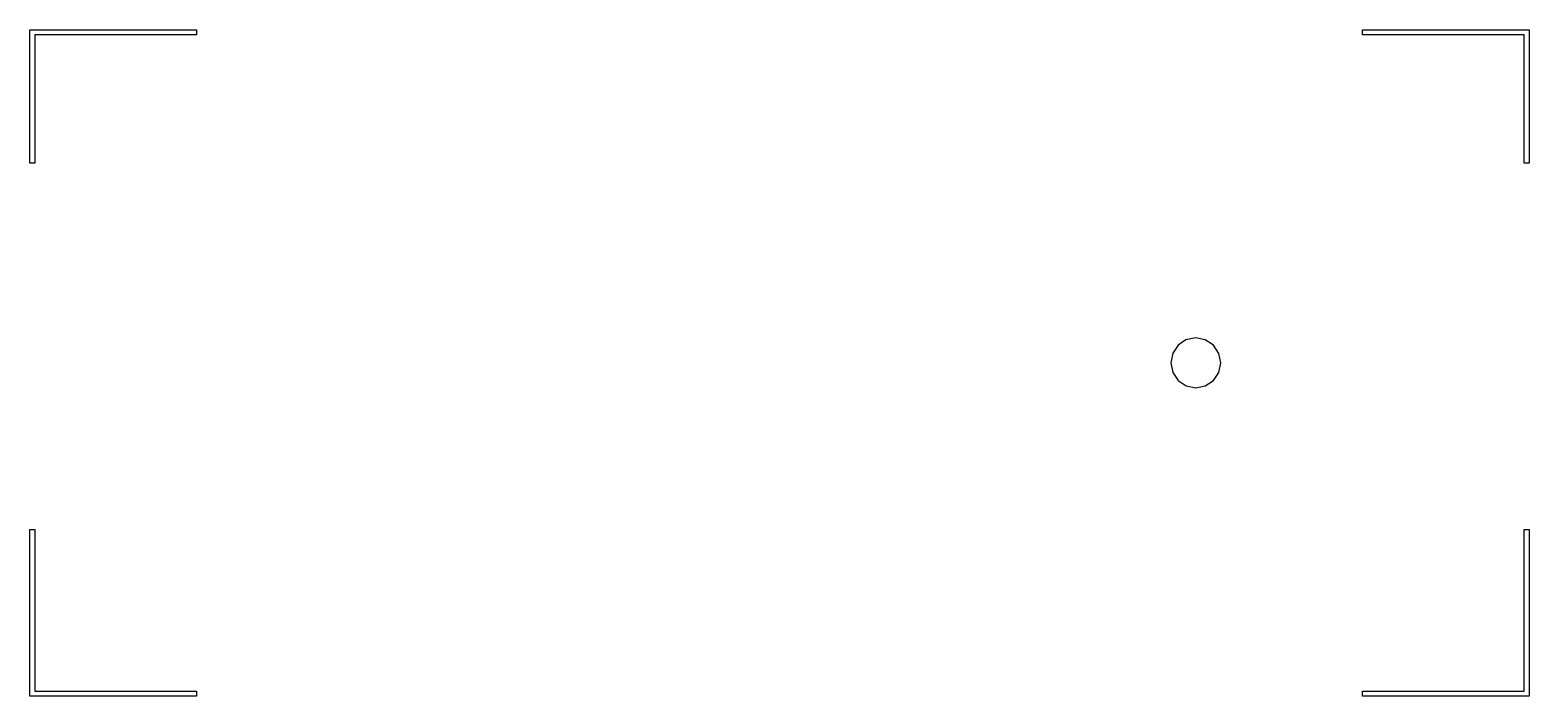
# Model space of a CAD drawing. Extents: x 0 to 9, y 0 to 4.
import ezdxf

# ---------------------------------------------------------------- set-up
doc = ezdxf.new("R2010")
doc.units = 0
doc.layers.add('Layer_1', color=7, linetype='CONTINUOUS')

msp = doc.modelspace()

# ---------------------------------------------------------------- linework, layer by layer
at = {"layer": 'Layer_1', "color": 7}
for points in [[(0, 3.200022), (0, 4), (1.000015, 4), (1.000015, 3.971668), (0.028332, 3.971668), (0.028332, 3.200022), (0, 3.200022), (0, 3.200022)], [(8.971667, 3.200022), (8.971667, 3.971668), (7.999984, 3.971668), (7.999984, 4), (8.999999, 4), (8.999999, 3.200022), (8.971667, 3.200022), (8.971667, 3.200022)], [(0, 0), (0, 1.000015), (0.028332, 1.000015), (0.028332, 0.028386), (1.000015, 0.028386), (1.000015, 0), (0, 0), (0, 0)], [(7.999984, 0), (7.999984, 0.028386), (8.971667, 0.028386), (8.971667, 1.000015), (8.999999, 1.000015), (8.999999, 0.014221), (8.999999, 0), (7.999984, 0), (7.999984, 0)]]:
    msp.add_lwpolyline(points, close=True, dxfattribs=at)
msp.add_lwpolyline([(7.148944, 2.000612), (7.13752, 2.058013), (7.104998, 2.106673), (7.05633, 2.139184), (6.998926, 2.150595), (6.940541, 2.1388), (6.892866, 2.106648), (6.860726, 2.058965), (6.848945, 2.000578), (6.860739, 1.942192), (6.89289, 1.894517), (6.940573, 1.862376), (6.99896, 1.850594), (7.056362, 1.862019), (7.105022, 1.89454), (7.137533, 1.943208), (7.148944, 2.000612), (7.148944, 2.000612)], dxfattribs=at)

doc.saveas('drawing.dxf')
